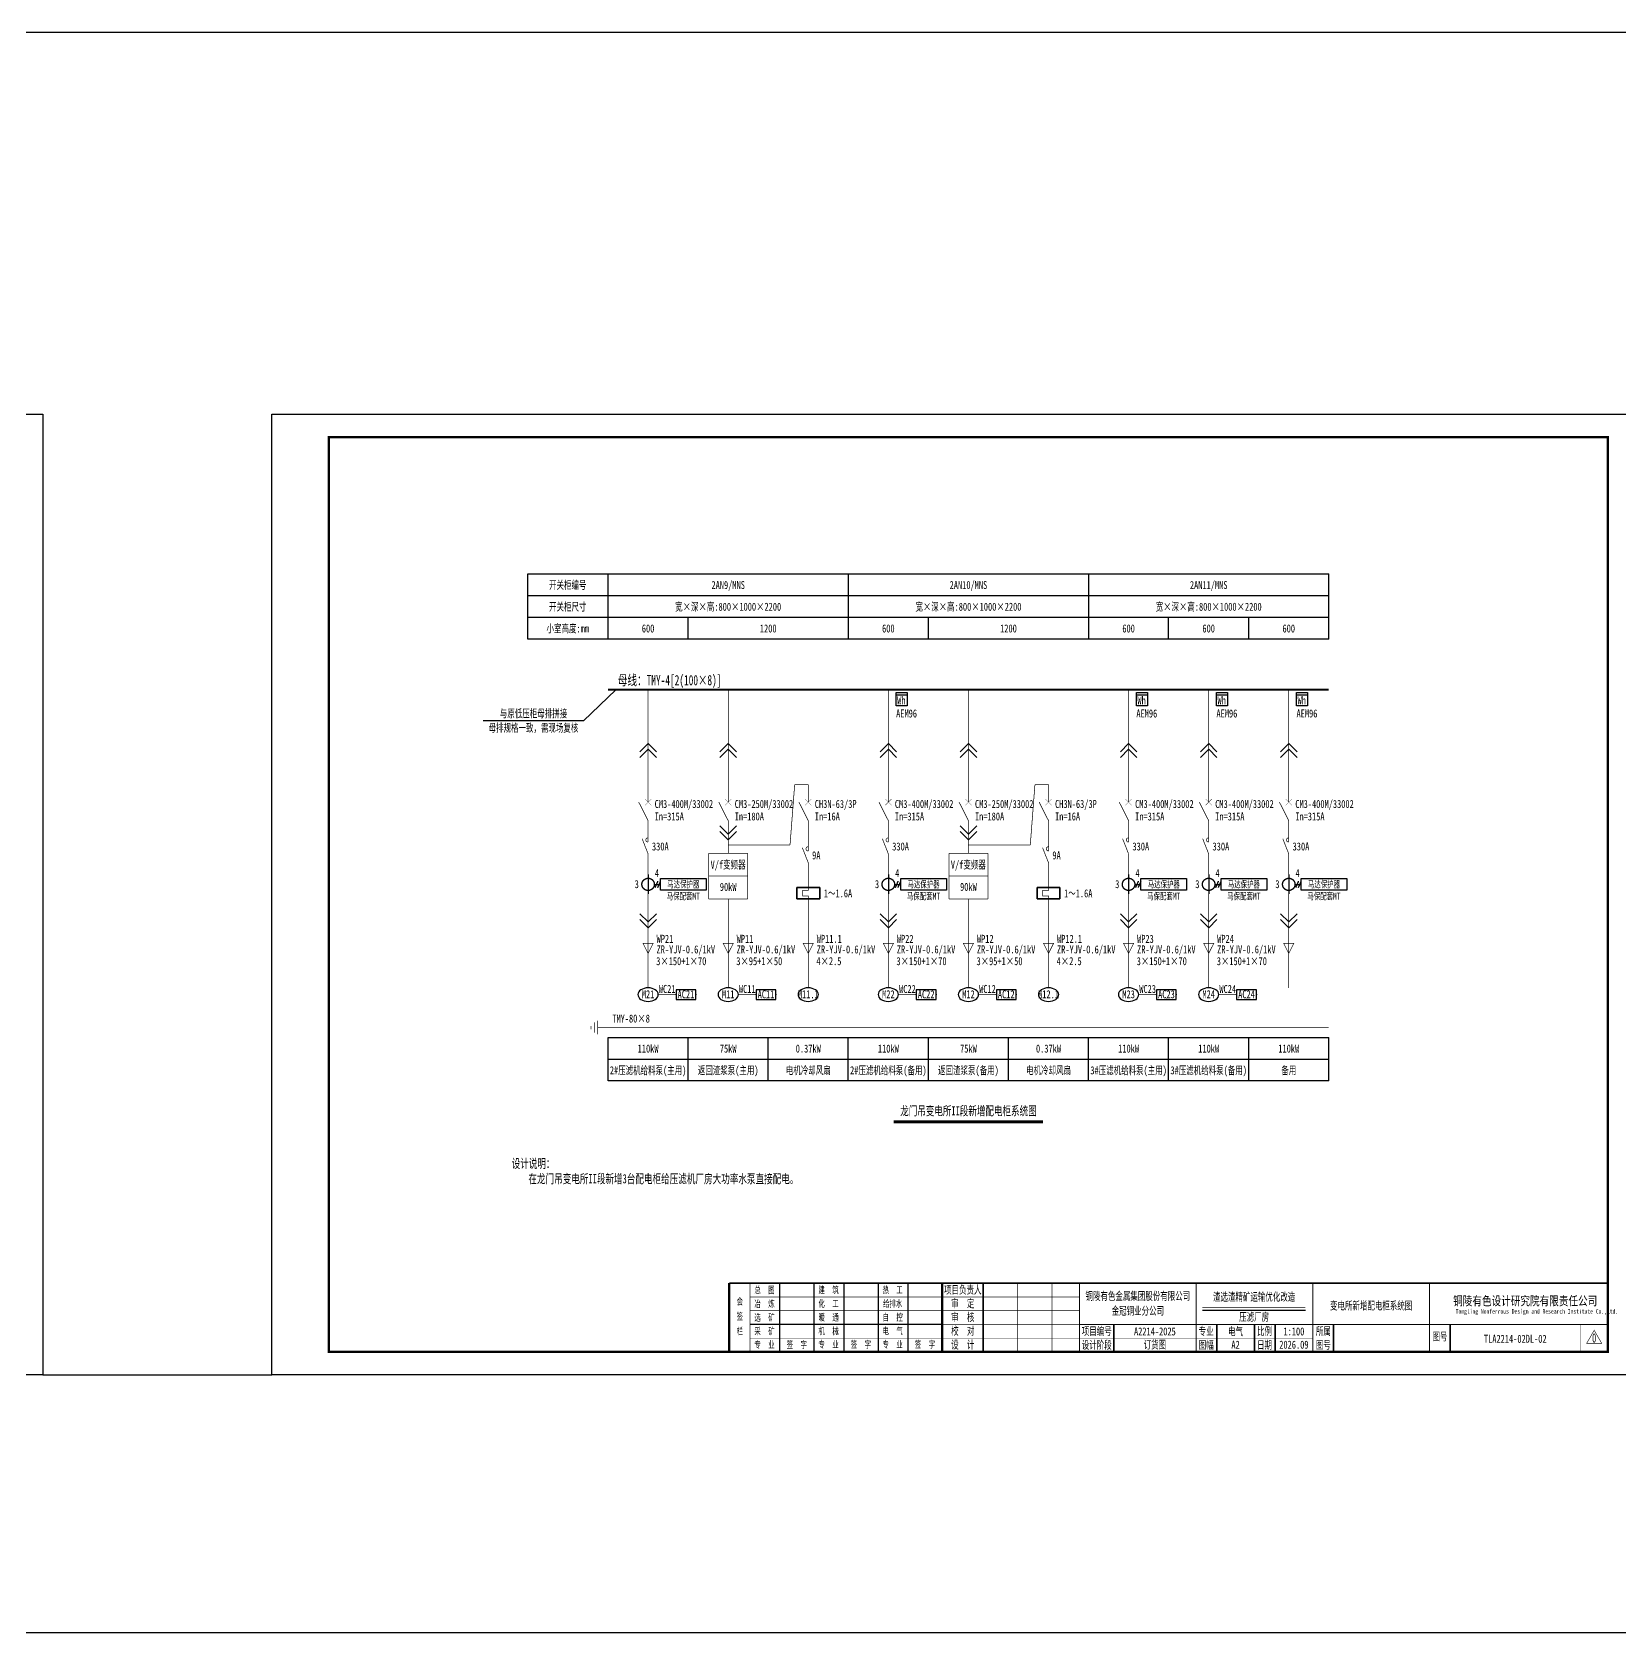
# Model space of a CAD drawing. Header units: millimetres. Extents: x 257344 to 1270023, y 272924 to 540726.
# Drawn here: x 349934 to 419334, y 272924 to 342924 of the extents above; entities that cross this region are included whole.
import ezdxf
from ezdxf.enums import TextEntityAlignment as Align

# ---------------------------------------------------------------- set-up
doc = ezdxf.new("R2010")
doc.units = ezdxf.units.MM
doc.linetypes.add('常规', pattern=[20, 10, 0, 10])
for name, color, linetype, lineweight in [('BXT', 7, 'Continuous', 0), ('CAXA0', 7, 'Continuous', 70), ('CAXA0层', 7, 'Continuous', 25), ('ELEMENT', 3, 'Continuous', 30), ('MX', 3, 'Continuous', 0), ('SW', 8, 'Continuous', 20), ('TEXT', 4, 'Continuous', 0), ('电辅助1', 7, 'Continuous', 0)]:
    doc.layers.add(name, color=color, linetype=linetype, lineweight=lineweight)
for name, color, linetype in [('动力平面导线层', 3, '常规'), ('图框', 7, 'Continuous'), ('文字', 7, 'Continuous'), ('标注-照明', 7, 'Continuous'), ('照明平面导线层', 3, 'Continuous'), ('照明平面设备层', 1, 'Continuous')]:
    doc.layers.add(name, color=color, linetype=linetype)
doc.styles.add('HZ', font='', dxfattribs={"width": 0.75})
doc.styles.get("Standard").update_dxf_attribs({"font": 'arial.ttf', "bigfont": 'hzdx.shx'})
doc.styles.add('标准', font='', dxfattribs={"width": 0.667})
doc.styles.get('HZ').set_extended_font_data('SimSun')
doc.styles.get('标准').set_extended_font_data('NSimSun')
doc.linetypes.add('接地线', pattern='A,500,[136,EESLTYPE.shx,S=100,R=0,X=0,Y=0],500,-200,60,-200', length=1460)

# ---------------------------------------------------------------- blocks, each defined once
blk = doc.blocks.new('3')
at = {"layer": 'TEXT', "color": 7, "lineweight": 25, "style": 'HZ', "width": 0.75}
for s, height, p in [('铜陵有色设计研究院有限责任公司', 400, (221501, 249018)), ('Tongling Nonferrous Design and Research Institute Co.,Ltd.', 200, (221613, 248659))]:
    blk.add_text(s, height=height, dxfattribs=at).set_placement(p)
blk = doc.blocks.new('铜陵有色图签02')
at = {"layer": '图框', "linetype": 'Continuous', "lineweight": 50}
for p, q in [((-38401, 3003), (-38401, 1)), ((-29100, 3001), (-29100, 0))]:
    blk.add_line(p, q, dxfattribs=at)
at = {"layer": '图框', "color": 7, "linetype": 'Continuous', "lineweight": 25}
for p, q in [((-36201, 3010), (-36201, 9)), ((-34701, 3010), (-34701, 9)), ((-33401, 3017), (-33401, 16)), ((-31901, 3017), (-31901, 16)), ((-30601, 3017), (-30601, 16)), ((-29100, 1201), (-37501, 1201))]:
    blk.add_line(p, q, dxfattribs=at)
at = {"layer": '图框', "color": 7, "linetype": 'Continuous', "lineweight": 35}
for p, q in [((-27300, 3001), (-27300, 1)), ((-21600, 1197), (-21600, -3)), ((-17100, 1200), (-17100, 0)), ((-15450, 0), (-15450, 1200)), ((-14550, 1200), (-14550, 0)), ((-12000, 1201), (-12000, 1)), ((-6900, 1202), (-6900, 2))]:
    blk.add_line(p, q, dxfattribs=at)
at = {"layer": '图框', "lineweight": 25}
blk.add_line((-17723, 1830), (-13223, 1830), dxfattribs=at)
at = {"layer": '图框', "lineweight": 70, "const_width": 70}
blk.add_lwpolyline([(-17980, 3001), (0, 3001), (-38401, 3001)], dxfattribs=at)
at = {"layer": '图框', "color": 7, "linetype": 'Continuous', "lineweight": 25, "const_width": 25}
for points in [[(-37501, 3000), (-37501, 0)], [(-25800, 3001), (-25800, 1)], [(-24300, 3001), (-24300, 1)], [(-23100, 2401), (-37501, 2401)], [(-23100, 1801), (-37501, 1801)], [(-23100, 1201), (-29100, 1201)], [(-602, 943), (-932, 371), (-272, 371), (-602, 943)], [(-12900, 600), (-18000, 600), (-37501, 600)]]:
    blk.add_lwpolyline(points, dxfattribs=at)
at = {"layer": '图框', "linetype": 'Continuous', "lineweight": 50, "const_width": 50}
for points in [[(-23100, 3001), (-23100, 1)], [(-18000, 3000), (-18000, 0)]]:
    blk.add_lwpolyline(points, dxfattribs=at)
at = {"layer": '图框', "lineweight": 50, "const_width": 50}
for points in [[(-12900, 3001), (-12900, 1)], [(-7800, 3001), (-7800, 1)], [(0, 3000), (0, 0)], [(-23100, 1200), (0, 1200)]]:
    blk.add_lwpolyline(points, dxfattribs=at)
at = {"layer": '图框', "lineweight": 25, "const_width": 35}
blk.add_lwpolyline([(-17723, 1930), (-13223, 1930)], dxfattribs=at)
at = {"layer": '图框', "color": 7, "linetype": 'Continuous', "lineweight": 35, "const_width": 25}
blk.add_lwpolyline([(-1200, 1201), (-1200, 0)], dxfattribs=at)
at = {"layer": '图框', "linetype": 'Continuous', "lineweight": 70, "const_width": 70}
blk.add_lwpolyline([(-38401, 1), (0, 0)], dxfattribs=at)
at = {"layer": '图框', "lineweight": 25}
blk.add_blockref('3', (-228268, -246986), dxfattribs=at)
at = {"layer": 'TEXT', "color": 7, "lineweight": 25, "style": '标准', "width": 0.667}
for s, height, p in [('总  图', 300, (-36862, 2555)), ('建  筑', 300, (-34062, 2562)), ('热  工', 300, (-31262, 2562)), ('项目负责人', 350, (-28197, 2541)), ('会', 300, (-37942, 2054)), ('冶  炼', 300, (-36862, 1955)), ('化  工', 300, (-34062, 1962)), ('给排水', 300, (-31262, 1962)), ('审  定', 350, (-28197, 1941)), ('签', 300, (-37942, 1404)), ('选  矿', 300, (-36862, 1355)), ('暖  通', 300, (-34062, 1362)), ('自  控', 300, (-31262, 1362)), ('审  核', 350, (-28197, 1341)), ('栏', 300, (-37942, 754)), ('采  矿', 300, (-36862, 754)), ('机  械', 300, (-34062, 761)), ('电  气', 300, (-31262, 761)), ('校  对', 350, (-28197, 741)), ('项目编号', 350, (-22343, 730)), ('专业', 350, (-17559, 730)), ('比例', 350, (-15009, 730)), ('所属', 350, (-12438, 730)), ('图号', 350, (-7339, 495)), ('专  业', 300, (-36862, 170)), ('签  字', 300, (-35449, 170)), ('专  业', 300, (-34062, 177)), ('签  字', 300, (-32649, 177)), ('专  业', 300, (-31262, 177)), ('签  字', 300, (-29849, 177)), ('设  计', 350, (-28197, 139)), ('设计阶段', 350, (-22343, 130)), ('图幅', 350, (-17559, 130)), ('日期', 350, (-15009, 130)), ('图号', 350, (-12438, 130))]:
    blk.add_text(s, height=height, dxfattribs=at).set_placement(p, align=Align.CENTER)
blk = doc.blocks.new('1107AA')
at = {"color": 3, "linetype": 'Continuous'}
for points, const_width in [([(0, -7.5), (-3.79, 0)], 0.3), ([(1.25, 1.25), (-1.25, -1.25)], 0.1), ([(-1.25, 1.25), (1.25, -1.25)], 0.1)]:
    blk.add_lwpolyline(points, dxfattribs=dict(at, const_width=const_width))
blk = doc.blocks.new('0208D')
at = {"color": 3, "linetype": 'Continuous', "const_width": 0.3}
blk.add_lwpolyline([(0, -7.5), (0, 0)], dxfattribs=at)
blk.add_lwpolyline([(0, -7.5), (2.5, -2.5), (-2.5, -2.5)], close=True, dxfattribs=at)
blk = doc.blocks.new('JJH')
at = {"color": 3, "linetype": '常规', "lineweight": 35}
for p, q in [((-500, -500), (-500, 0)), ((500, 0), (-500, 0)), ((500, -500), (500, 0)), ((-500, -500), (500, -500))]:
    blk.add_line(p, q, dxfattribs=at)
at = {"color": 3, "linetype": '常规', "lineweight": 35, "const_width": 30}
blk.add_lwpolyline([(0, 100), (0, -125), (-250, -125), (-250, -375), (0, -375), (0, -600)], dxfattribs=at)
blk = doc.blocks.new('GGF')
at = {"layer": '照明平面导线层', "color": 3, "linetype": '常规', "lineweight": 25, "ltscale": 2, "const_width": 30}
for points in [[(0, 0), (0, -365)], [(0, -1065), (-261, -402)], [(0, -365), (0, -544)], [(0, -1065), (0, -1429)]]:
    blk.add_lwpolyline(points, dxfattribs=at)
blk.add_lwpolyline([(0, -544, -1.122007), (0, -365, -1.343832)], format="xyb", dxfattribs=at)
blk = doc.blocks.new('PLA1')
at = {"color": 0, "linetype": 'ByBlock', "lineweight": -2}
for p, q in [((-500, 500), (-500, 0)), ((500, 500), (-500, 500)), ((-500, 0), (500, 0)), ((500, 0), (500, 500))]:
    blk.add_line(p, q, dxfattribs=at)
for p in [(-500, 250), (0, 500), (0, 0), (500, 250)]:
    blk.add_point(p, dxfattribs=at)
blk = doc.blocks.new('$element$00000390')
at = {"const_width": 0.0233}
for points in [[(0, 0), (0, -0.375)], [(-0.25, -0.375), (0.25, -0.375)], [(-0.188, -0.5), (0.188, -0.5)], [(-0.062, -0.625), (0.062, -0.625)]]:
    blk.add_lwpolyline(points, dxfattribs=at)
at = {"flags": 9}
blk.add_attdef('S', (0, 0), '', height=0.00000667, dxfattribs=at)
blk = doc.blocks.new('HG')
at = {"layer": 'CAXA0', "color": 3, "linetype": 'Continuous', "lineweight": 0}
for p, q in [((0, 0), (-360, -360)), ((0, 0), (360, -360)), ((0, -250), (-360, -610)), ((0, -250), (360, -610))]:
    blk.add_line(p, q, dxfattribs=at)
blk = doc.blocks.new('GHF')
at = {"layer": 'MX', "color": 3, "linetype": '常规', "lineweight": 25}
for p, q in [((270, 0), (540, 0)), ((313, -135), (432, 135)), ((426, -135), (546, 135))]:
    blk.add_line(p, q, dxfattribs=at)
blk.add_circle((0, 0), 270, dxfattribs=at)
at = {"layer": '动力平面导线层', "lineweight": -3, "ltscale": 100}
blk.add_line((0, 425), (0, -409), dxfattribs=at)

msp = doc.modelspace()

# ---------------------------------------------------------------- linework, layer by layer
for p, q in [((375446.8, 314164.4), (374041.5, 312807.4)), ((374041.5, 312807.4), (369655.8, 312807.4))]:
    msp.add_line(p, q)
at = {"color": 3}
msp.add_line((350408.8, 284214.5), (360408.8, 284214.5), dxfattribs=at)
msp.add_lwpolyline([(267543.6, 342923.7), (1270023.5, 342923.7), (1270023.5, 272923.7), (267543.6, 272923.7)], close=True, dxfattribs=at)
at = {"color": 3, "linetype": 'ByBlock', "lineweight": 35, "const_width": 30}
for points in [[(383858.8, 305617.9), (383858.8, 305392.9)], [(394358.8, 305617.9), (394358.8, 305392.9)], [(383858.8, 305013.5), (383858.8, 305017.9)], [(394358.8, 305013.5), (394358.8, 305017.9)]]:
    msp.add_lwpolyline(points, dxfattribs=at)
at = {"layer": 'CAXA0层', "color": 2, "linetype": 'Continuous', "lineweight": 40}
msp.add_line((387605.7, 295300.4), (394111.9, 295300.4), dxfattribs=at)
at = {"layer": 'CAXA0层', "color": 2, "linetype": 'Continuous', "lineweight": 0}
msp.add_line((387605.7, 295234.9), (394111.9, 295234.9), dxfattribs=at)
at = {"layer": '动力平面导线层', "color": 0, "linetype": 'ByBlock'}
for p, q in [((371608.8, 319230.3), (406608.8, 319230.3)), ((371608.8, 316380.3), (371608.8, 319230.3)), ((375108.8, 317330.3), (375108.8, 319230.3)), ((375108.8, 316380.3), (375108.8, 319230.3)), ((385608.8, 319230.3), (385608.8, 316380.3)), ((396108.8, 319230.3), (396108.8, 316380.3)), ((406608.8, 316380.3), (406608.8, 319230.3)), ((371608.8, 318280.3), (406608.8, 318280.3)), ((406608.8, 317330.3), (371608.8, 317330.3)), ((378608.8, 316380.3), (378608.8, 317330.3)), ((389108.8, 316380.3), (389108.8, 317330.3)), ((399608.8, 316380.3), (399608.8, 317330.3)), ((403108.8, 316380.3), (403108.8, 317330.3)), ((406608.8, 316380.3), (371608.8, 316380.3)), ((375108.8, 298961.5), (406608.8, 298961.5)), ((375108.8, 297061.5), (375108.8, 298961.5)), ((378608.8, 297061.5), (378608.8, 298961.5)), ((382108.8, 297061.5), (382108.8, 298961.5)), ((385608.8, 297061.5), (385608.8, 298961.5)), ((389108.8, 297061.5), (389108.8, 298961.5)), ((392608.8, 297061.5), (392608.8, 298961.5)), ((396108.8, 297061.5), (396108.8, 298961.5)), ((396108.8, 297061.5), (396108.8, 298961.5)), ((399608.8, 297061.5), (399608.8, 298961.5)), ((399608.8, 297061.5), (399608.8, 298961.5)), ((403108.8, 297061.5), (403108.8, 298961.5)), ((406608.8, 297061.5), (406608.8, 298961.5)), ((406608.8, 297061.5), (406608.8, 298961.5)), ((375108.8, 298011.5), (406608.8, 298011.5)), ((406608.8, 297061.5), (375108.8, 297061.5))]:
    msp.add_line(p, q, dxfattribs=at)
at = {"layer": '动力平面导线层', "color": 3, "linetype": 'ByBlock', "lineweight": 20, "ltscale": 2, "const_width": 84}
msp.add_lwpolyline([(406608.8, 314164.4), (375108.8, 314164.4)], dxfattribs=at)
at = {"layer": '动力平面导线层', "color": 0}
for points in [[(377399.1, 305908), (379393.5, 305908), (379393.5, 305404.4), (377399.1, 305404.4)], [(387899.1, 305908), (389893.5, 305908), (389893.5, 305404.4), (387899.1, 305404.4)], [(398399.1, 305908), (400393.6, 305908), (400393.6, 305404.4), (398399.1, 305404.4)], [(401899.1, 305908), (403893.5, 305908), (403893.5, 305404.4), (401899.1, 305404.4)], [(405399.1, 305908), (407393.6, 305908), (407393.6, 305404.4), (405399.1, 305404.4)]]:
    msp.add_lwpolyline(points, close=True, dxfattribs=at)
at = {"layer": '动力平面导线层', "color": 4, "linetype": '接地线', "lineweight": -3, "const_width": 30}
msp.add_lwpolyline([(375108.8, 299391.9), (406608.8, 299391.9)], dxfattribs=at)
at = {"layer": '图框', "linetype": 'Continuous', "lineweight": 100, "const_width": 100}
msp.add_lwpolyline([(362908.8, 285214.5), (418808.8, 285214.5), (418808.8, 325214.5), (362908.8, 325214.5)], close=True, dxfattribs=at)
at = {"layer": '文字', "color": 3, "linetype": 'ByBlock', "lineweight": 25, "const_width": 30}
for points in [[(376858.8, 309250.9), (376858.8, 314164.4)], [(380358.8, 309250.9), (380358.8, 314164.4)], [(387358.8, 309250.9), (387358.8, 314164.4)], [(390858.8, 309250.9), (390858.8, 314164.4)], [(397858.8, 309250.9), (397858.8, 314164.4)], [(401358.8, 309250.9), (401358.8, 314164.4)], [(404858.8, 309250.9), (404858.8, 314164.4)], [(383061.7, 307373.6), (383264.7, 310021.4)], [(383264.7, 310021.4), (383858.8, 310021.4)], [(383858.8, 309251), (383858.8, 310021.4)], [(383858.8, 309251), (383858.8, 310021.4)], [(393561.7, 307373.6), (393764.7, 310021.4)], [(393764.7, 310021.4), (394358.8, 310021.4)], [(394358.8, 309251), (394358.8, 310021.4)], [(394358.8, 309251), (394358.8, 310021.4)], [(376858.8, 308440.6), (376858.9, 308052.5)], [(380358.8, 308440.6), (380358.8, 307017.9)], [(383858.8, 308440.6), (383858.8, 307664.3)], [(387358.8, 308440.6), (387358.9, 308052.5)], [(390858.8, 308440.6), (390858.8, 307017.9)], [(394358.8, 308440.6), (394358.8, 307664.3)], [(397858.8, 308440.6), (397858.9, 308052.5)], [(401358.8, 308440.6), (401358.9, 308052.5)], [(404858.9, 308440.6), (404858.9, 308052.5)], [(380358.8, 307373.6), (383061.7, 307373.6)], [(390858.8, 307373.6), (393561.7, 307373.6)], [(376858.9, 306623.3), (376858.9, 301131.4)], [(376858.9, 306623.3), (376858.9, 306623.3)], [(387358.9, 306623.3), (387358.9, 301131.4)], [(397858.9, 306623.3), (397858.9, 301131.4)], [(401358.9, 306623.3), (401358.9, 301131.4)], [(404858.9, 306623.3), (404858.9, 301131.4)], [(383858.8, 306235.1), (383858.8, 305617.9)], [(394358.8, 306235.1), (394358.8, 305617.9)], [(380358.8, 305017.9), (380358.8, 301131.3)], [(383858.8, 304917.9), (383858.8, 301131.3)], [(390858.8, 305017.9), (390858.8, 301131.3)], [(394358.8, 304917.9), (394358.8, 301131.3)], [(377303.8, 300835.4), (378080, 300835.5)], [(380803.7, 300835.4), (381580, 300835.4)], [(387803.8, 300835.4), (388580, 300835.5)], [(391303.7, 300835.4), (392080, 300835.4)], [(398303.8, 300835.4), (399080.1, 300835.5)], [(401803.8, 300835.4), (402580, 300835.5)]]:
    msp.add_lwpolyline(points, dxfattribs=at)
at = {"layer": '标注-照明', "color": 1, "linetype": 'ByBlock', "lineweight": 30, "ltscale": 100, "extrusion": (0, 0, -1)}
for centre in [(376858.9, 300835.4), (380358.8, 300835.4), (383858.8, 300835.4), (387358.9, 300835.4), (390858.8, 300835.4), (394358.8, 300835.4), (397858.9, 300835.4), (401358.9, 300835.4)]:
    msp.add_ellipse(centre, major_axis=(444.9, 0), ratio=0.6650438, dxfattribs=at)
at = {"layer": '照明平面导线层', "color": 3, "linetype": 'ByBlock', "lineweight": 25, "ltscale": 2, "const_width": 30}
for points in [[(380358.8, 312005.5), (380358.8, 310945.6)], [(390858.8, 312005.5), (390858.8, 310945.6)]]:
    msp.add_lwpolyline(points, dxfattribs=at)
at = {"layer": '照明平面导线层', "color": 4, "linetype": 'ByBlock', "lineweight": 25, "ltscale": 2, "const_width": 30}
for points in [[(379508.8, 307017.9), (379508.8, 305017.9)], [(379508.8, 307017.9), (381208.8, 307017.9)], [(381208.8, 307017.9), (381208.8, 305017.9)], [(390008.8, 307017.9), (390008.8, 305017.9)], [(390008.8, 307017.9), (391708.8, 307017.9)], [(391708.8, 307017.9), (391708.8, 305017.9)], [(379508.8, 306017.9), (381208.8, 306017.9)], [(390008.8, 306017.9), (391708.8, 306017.9)], [(379508.8, 305017.9), (381208.8, 305017.9)], [(390008.8, 305017.9), (391708.8, 305017.9)]]:
    msp.add_lwpolyline(points, dxfattribs=at)
at = {"layer": '照明平面设备层', "color": 0, "lineweight": -3, "ltscale": 100}
for points in [[(291008.8, 326214.5), (350408.8, 326214.5), (350408.8, 284214.5), (291008.8, 284214.5)], [(360408.8, 326214.5), (419808.8, 326214.5), (419808.8, 284214.5), (360408.8, 284214.5)]]:
    msp.add_lwpolyline(points, close=True, dxfattribs=at)
at = {"layer": '电辅助1', "color": 2, "linetype": 'ByBlock', "lineweight": 25}
for p, q in [((387697.5, 313460.5), (387697.5, 314041.9)), ((387697.5, 314041.9), (388182, 314041.9)), ((387697.5, 313945), (388182, 313945)), ((388182, 314041.9), (388182, 313460.5)), ((398197.5, 313460.5), (398197.5, 314041.9)), ((398197.5, 314041.9), (398682, 314041.9)), ((398197.5, 313945), (398682, 313945)), ((398682, 314041.9), (398682, 313460.5)), ((401697.5, 313460.5), (401697.5, 314041.9)), ((401697.5, 314041.9), (402182, 314041.9)), ((401697.5, 313945), (402182, 313945)), ((402182, 314041.9), (402182, 313460.5)), ((405197.5, 313460.5), (405197.5, 314041.9)), ((405197.5, 314041.9), (405682.1, 314041.9)), ((405197.5, 313945), (405682.1, 313945)), ((405682.1, 314041.9), (405682.1, 313460.5)), ((388182, 313460.5), (387697.5, 313460.5)), ((398682, 313460.5), (398197.5, 313460.5)), ((402182, 313460.5), (401697.5, 313460.5)), ((405682.1, 313460.5), (405197.5, 313460.5))]:
    msp.add_line(p, q, dxfattribs=at)

# ---------------------------------------------------------------- block references
for p in [(376858.7, 311815.6), (380358.8, 311815.6), (387358.7, 311815.6), (390858.8, 311815.6), (397858.7, 311815.6), (401358.7, 311815.6), (404858.7, 311815.6)]:
    msp.add_blockref('HG', p)
at = {"rotation": 180}
for p in [(380358.8, 307604.8), (390858.8, 307604.8), (376858.7, 303760.7), (387358.7, 303760.7), (397858.7, 303760.7), (401358.7, 303760.7), (404858.7, 303760.7)]:
    msp.add_blockref('HG', p, dxfattribs=at)
at = {"layer": 'BXT', "linetype": 'ByBlock', "xscale": 87.66225000098348, "yscale": 87.66225000005215, "zscale": 87.66225000000001}
for p in [(376858.9, 303292.1), (380358.8, 303292), (383858.8, 303292), (387358.9, 303292.1), (390858.8, 303292), (394358.8, 303292), (397858.9, 303292.1), (401358.9, 303292.1), (404858.9, 303292.1)]:
    msp.add_blockref('0208D', p, dxfattribs=at)
at = {"layer": 'ELEMENT', "linetype": 'ByBlock', "xscale": 1200, "yscale": 1200, "zscale": 1200, "rotation": 270}
msp.add_blockref('$element$00000390', (375108.8, 299391.9), dxfattribs=at)
at = {"layer": '动力平面导线层', "linetype": 'ByBlock'}
for name, p in [('GGF', (376858.9, 308052.5)), ('GGF', (387358.9, 308052.5)), ('GGF', (397858.9, 308052.5)), ('GGF', (401358.9, 308052.5)), ('GGF', (404858.9, 308052.5)), ('GGF', (383858.8, 307664.3)), ('GGF', (394358.8, 307664.3)), ('JJH', (383858.8, 305517.9)), ('JJH', (394358.8, 305517.9))]:
    msp.add_blockref(name, p, dxfattribs=at)
at = {"layer": '动力平面导线层', "color": 0, "linetype": '常规'}
for p in [(376858.9, 305656.2), (387358.9, 305656.2), (397858.9, 305656.2), (401358.9, 305656.2), (404858.9, 305656.2)]:
    msp.add_blockref('GHF', p, dxfattribs=at)
at = {"layer": '图框', "lineweight": 25}
msp.add_blockref('铜陵有色图签02', (418808.8, 285214.5), dxfattribs=at)
at = {"layer": '文字', "color": 3, "linetype": 'ByBlock', "lineweight": 25, "xscale": 108.0493425019085, "yscale": 108.0493425000459, "zscale": 108.0493425}
for p in [(376858.8, 309250.9), (380358.8, 309250.9), (383858.8, 309250.9), (387358.8, 309250.9), (390858.8, 309250.9), (394358.8, 309250.9), (397858.8, 309250.9), (401358.8, 309250.9), (404858.8, 309250.9)]:
    msp.add_blockref('1107AA', p, dxfattribs=at)
at = {"layer": '照明平面设备层', "color": 1, "linetype": 'ByBlock', "lineweight": 30, "xscale": 0.8640000000596046, "yscale": 0.8640000000596046, "zscale": 0.8640000000596046}
for p in [(378512, 300619.5), (382012, 300619.4), (389012, 300619.5), (392512, 300619.4), (399512.1, 300619.5), (403012, 300619.5)]:
    msp.add_blockref('PLA1', p, dxfattribs=at)

# ---------------------------------------------------------------- texts
at = {"layer": 'SW', "color": 2, "linetype": 'Continuous', "lineweight": 25, "style": '标准', "width": 0.667}
for p in [(387697.5, 312953.4), (398197.5, 312953.4), (401697.5, 312953.4), (405197.5, 312953.4)]:
    msp.add_text('AEM96', height=350, dxfattribs=at).set_placement(p)
at = {"layer": 'SW', "color": 7, "linetype": 'ByBlock', "lineweight": 25, "style": '标准', "width": 0.667}
for s, p in [('CM3-400M/33002', (377143.7, 308996)), ('In=315A', (377143.7, 308451.7)), ('In=180A', (380643.6, 308451.7)), ('CH3N-63/3P', (384143.6, 308995.9)), ('In=16A', (384143.6, 308451.7)), ('CM3-400M/33002', (387643.7, 308996)), ('In=315A', (387643.7, 308451.7)), ('In=180A', (391143.6, 308451.7)), ('CH3N-63/3P', (394643.6, 308995.9)), ('In=16A', (394643.6, 308451.7)), ('CM3-400M/33002', (398143.7, 308996)), ('In=315A', (398143.7, 308451.7)), ('CM3-400M/33002', (401643.6, 308996)), ('In=315A', (401643.6, 308451.7)), ('CM3-400M/33002', (405143.7, 308996)), ('In=315A', (405143.7, 308451.7)), ('330A', (377027.4, 307139.1)), ('330A', (387527.4, 307139.1)), ('330A', (398027.4, 307139.1)), ('330A', (401527.4, 307139.1)), ('330A', (405027.4, 307139.1)), ('9A', (384027.3, 306751)), ('9A', (394527.3, 306751)), ('4', (377156.4, 305974.2)), ('4', (387656.4, 305974.2)), ('4', (398156.4, 305974.2)), ('4', (401656.4, 305974.2)), ('4', (405156.4, 305974.2)), ('1～1.6A', (384537.7, 305087.9)), ('1～1.6A', (395037.7, 305087.9))]:
    msp.add_text(s, height=350, dxfattribs=at).set_placement(p)
at = {"layer": 'SW', "color": 0, "linetype": 'ByBlock', "lineweight": 25, "style": '标准', "width": 0.667}
for p in [(380643.6, 308995.9), (391143.6, 308995.9)]:
    msp.add_text('CM3-250M/33002', height=350, dxfattribs=at).set_placement(p)
at = {"layer": 'SW', "color": 7, "linetype": 'ByBlock', "lineweight": 25, "style": '标准', "width": 0.667}
for s, height, p in [('3', 350, (376363.9, 305491.5)), ('马达保护器', 300, (378396.3, 305510.1)), ('马保配套MT', 300, (378396.3, 304991.6)), ('3', 350, (386863.9, 305491.5)), ('马达保护器', 300, (388896.3, 305510.1)), ('马保配套MT', 300, (388896.3, 304991.6)), ('3', 350, (397363.9, 305491.5)), ('马达保护器', 300, (399396.3, 305510.1)), ('马保配套MT', 300, (399396.3, 304991.6)), ('3', 350, (400863.9, 305491.5)), ('马达保护器', 300, (402896.3, 305510.1)), ('马保配套MT', 300, (402896.3, 304991.6)), ('3', 350, (404363.9, 305491.5)), ('马达保护器', 300, (406396.4, 305510.1)), ('马保配套MT', 300, (406396.4, 304991.6)), ('AC21', 350, (378512, 300674.7)), ('AC11', 350, (382012, 300674.6)), ('AC22', 350, (389012, 300674.7)), ('AC12', 350, (392512, 300674.6)), ('AC23', 350, (399512.1, 300674.7)), ('AC24', 350, (403012, 300674.7))]:
    msp.add_text(s, height=height, dxfattribs=at).set_placement(p, align=Align.CENTER)
at = {"layer": 'SW', "color": 0, "linetype": 'ByBlock', "lineweight": 25, "style": '标准', "width": 0.667}
for s, p in [('M21', (376858.9, 300676.5)), ('M11', (380358.8, 300676.4)), ('M11.1', (383858.8, 300676.4)), ('M22', (387358.9, 300676.5)), ('M12', (390858.8, 300676.4)), ('M12.1', (394358.8, 300676.4)), ('M23', (397858.9, 300676.5)), ('M24', (401358.9, 300676.5)), ('75kW', (380358.8, 298301.5)), ('0.37kW', (383858.8, 298301.5)), ('75kW', (390858.8, 298301.5)), ('0.37kW', (394358.8, 298301.5)), ('返回渣浆泵(主用)', (380358.8, 297351.5)), ('电机冷却风扇', (383858.8, 297351.5)), ('返回渣浆泵(备用)', (390858.8, 297351.5)), ('电机冷却风扇', (394358.8, 297351.5))]:
    msp.add_text(s, height=350, dxfattribs=at).set_placement(p, align=Align.CENTER)
at = {"layer": 'SW', "color": 6, "linetype": 'ByBlock', "lineweight": 25, "style": '标准', "width": 0.667}
msp.add_text('TMY-80×8', height=350, dxfattribs=at).set_placement((375293.5, 299615.5))
at = {"layer": 'SW', "color": 2, "linetype": 'Continuous', "lineweight": 25, "style": '标准', "width": 0.667}
msp.add_text('龙门吊变电所II段新增配电柜系统图', height=400, dxfattribs=at).set_placement((390858.8, 295555.4), align=Align.CENTER)
at = {"layer": 'SW', "color": 4, "linetype": 'Continuous', "lineweight": 25, "style": '标准', "width": 0.667}
for s, height, p in [('铜陵有色金属集团股份有限公司', 350, (398262.7, 287482.6)), ('渣选渣精矿运输优化改造', 350, (403345.6, 287445.5)), ('金冠铜业分公司', 350, (398262.7, 286834.9)), ('变电所新增配电柜系统图', 350, (408459.7, 287061.4)), ('电气', 350, (402533, 285934.2)), ('压滤厂房', 350, (403345.6, 286568.8)), ('A2214-2025', 350, (399008.2, 285934.2)), ('A2', 350, (402533, 285354.5)), ('2026.09', 350, (405083, 285354.5)), ('1:100', 350, (405083, 285934.2)), ('TLA2214-02DL-02', 350, (414758.1, 285611)), ('0', 400, (418206.6, 285622.4))]:
    msp.add_text(s, height=height, dxfattribs=at).set_placement(p, align=Align.CENTER)
at = {"layer": 'SW', "color": 1, "linetype": 'Continuous', "lineweight": 25, "style": '标准', "width": 0.667}
msp.add_text('订货图', height=350, dxfattribs=at).set_placement((399008.2, 285354.5), align=Align.CENTER)
at = {"layer": 'SW', "color": 7, "linetype": 'Continuous', "lineweight": 25, "insert": (370898.5, 293651.7), "char_height": 400, "width": 26966.342, "attachment_point": 1, "style": '标准'}
msp.add_mtext('设计说明：\\P{\\fSimSun|b0|i0|c134|p2;\\W0.67;    在龙门吊变电所II段新增3台配电柜给压滤机厂房大功率水泵直接配电。}', dxfattribs=at)
at = {"layer": '动力平面导线层', "color": 0, "linetype": 'ByBlock', "style": '标准', "width": 0.667}
for s, p in [('开关柜编号', (373347.1, 318570.3)), ('2AN9/MNS', (380358.8, 318570.3)), ('2AN10/MNS', (390858.8, 318570.3)), ('2AN11/MNS', (401358.8, 318570.3)), ('开关柜尺寸', (373347.1, 317620.3)), ('宽×深×高:800×1000×2200', (380358.8, 317620.3)), ('宽×深×高:800×1000×2200', (390858.8, 317620.3)), ('宽×深×高:800×1000×2200', (401358.8, 317620.3)), ('小室高度:mm', (373347.1, 316670.3)), ('600', (376858.8, 316670.3)), ('1200', (382108.8, 316670.3)), ('600', (387358.8, 316670.3)), ('1200', (392608.8, 316670.3)), ('600', (397858.8, 316670.3)), ('600', (401358.8, 316670.3)), ('600', (404858.8, 316670.3)), ('与原低压柜母排拼接', (371848.7, 312953.5)), ('母排规格一致，需现场复核', (371848.7, 312325.3)), ('110kW', (376858.8, 298301.5)), ('110kW', (387358.8, 298301.5)), ('110kW', (397858.8, 298301.5)), ('110kW', (401358.8, 298301.5)), ('110kW', (404858.8, 298301.5)), ('2#压滤机给料泵(主用)', (376858.8, 297351.5)), ('2#压滤机给料泵(备用)', (387358.8, 297351.5)), ('3#压滤机给料泵(主用)', (397858.8, 297351.5)), ('3#压滤机给料泵(备用)', (401358.8, 297351.5)), ('备用', (404858.8, 297351.5))]:
    msp.add_text(s, height=350, dxfattribs=at).set_placement(p, align=Align.CENTER)
at = {"layer": '文字', "color": 7, "linetype": 'ByBlock', "lineweight": 20, "style": '标准', "width": 0.667}
msp.add_text('母线：TMY-4[2(100×8)]', height=450, dxfattribs=at).set_placement((375534.9, 314360.6))
at = {"layer": '电辅助1', "color": 2, "linetype": 'ByBlock', "lineweight": 25, "style": '标准', "width": 0.667}
for p in [(387743.6, 313526), (398243.6, 313526), (401743.6, 313526), (405243.6, 313526)]:
    msp.add_text('Wh', height=350, dxfattribs=at).set_placement(p)
at = {"layer": '电辅助1', "color": 7, "linetype": 'ByBlock', "lineweight": 25, "style": '标准', "width": 0.667}
for s, p in [('V/f变频器', (380353.8, 306343.5)), ('V/f变频器', (390853.8, 306343.5)), ('90kW', (380358.8, 305371.2)), ('90kW', (390858.8, 305371.2)), ('WC21', (377691.9, 300908)), ('WC11', (381191.9, 300908)), ('WC22', (388191.9, 300908)), ('WC12', (391691.9, 300908)), ('WC23', (398691.9, 300908)), ('WC24', (402191.9, 300908))]:
    msp.add_text(s, height=350, dxfattribs=at).set_placement(p, align=Align.CENTER)
at = {"layer": '电辅助1', "color": 0, "linetype": 'ByBlock', "lineweight": 25, "style": '标准', "width": 0.667}
for s, p in [('WP21', (377229.3, 303099.4)), ('WP22', (387729.3, 303099.4)), ('WP23', (398229.3, 303099.4)), ('WP24', (401729.3, 303099.4)), ('3×150+1×70', (377212.9, 302123.8)), ('ZR-YJV-0.6/1kV', (377229.2, 302637.6)), ('3×150+1×70', (387712.9, 302123.8)), ('ZR-YJV-0.6/1kV', (387729.2, 302637.6)), ('3×150+1×70', (398212.9, 302123.8)), ('ZR-YJV-0.6/1kV', (398229.2, 302637.6)), ('3×150+1×70', (401712.9, 302123.8)), ('ZR-YJV-0.6/1kV', (401729.2, 302637.6))]:
    msp.add_text(s, height=350, dxfattribs=at).set_placement(p)
at = {"layer": '电辅助1', "color": 7, "linetype": 'ByBlock', "lineweight": 25, "style": '标准', "width": 0.667}
for s, p in [('WP11', (380729.2, 303099.4)), ('WP11.1', (384229.2, 303099.4)), ('WP12', (391229.2, 303099.4)), ('WP12.1', (394729.2, 303099.4)), ('3×95+1×50', (380712.9, 302123.8)), ('ZR-YJV-0.6/1kV', (380729.1, 302637.6)), ('4×2.5', (384212.9, 302123.8)), ('ZR-YJV-0.6/1kV', (384229.1, 302637.6)), ('3×95+1×50', (391212.9, 302123.8)), ('ZR-YJV-0.6/1kV', (391229.1, 302637.6)), ('4×2.5', (394712.9, 302123.8)), ('ZR-YJV-0.6/1kV', (394729.1, 302637.6))]:
    msp.add_text(s, height=350, dxfattribs=at).set_placement(p)

doc.saveas('drawing.dxf')
